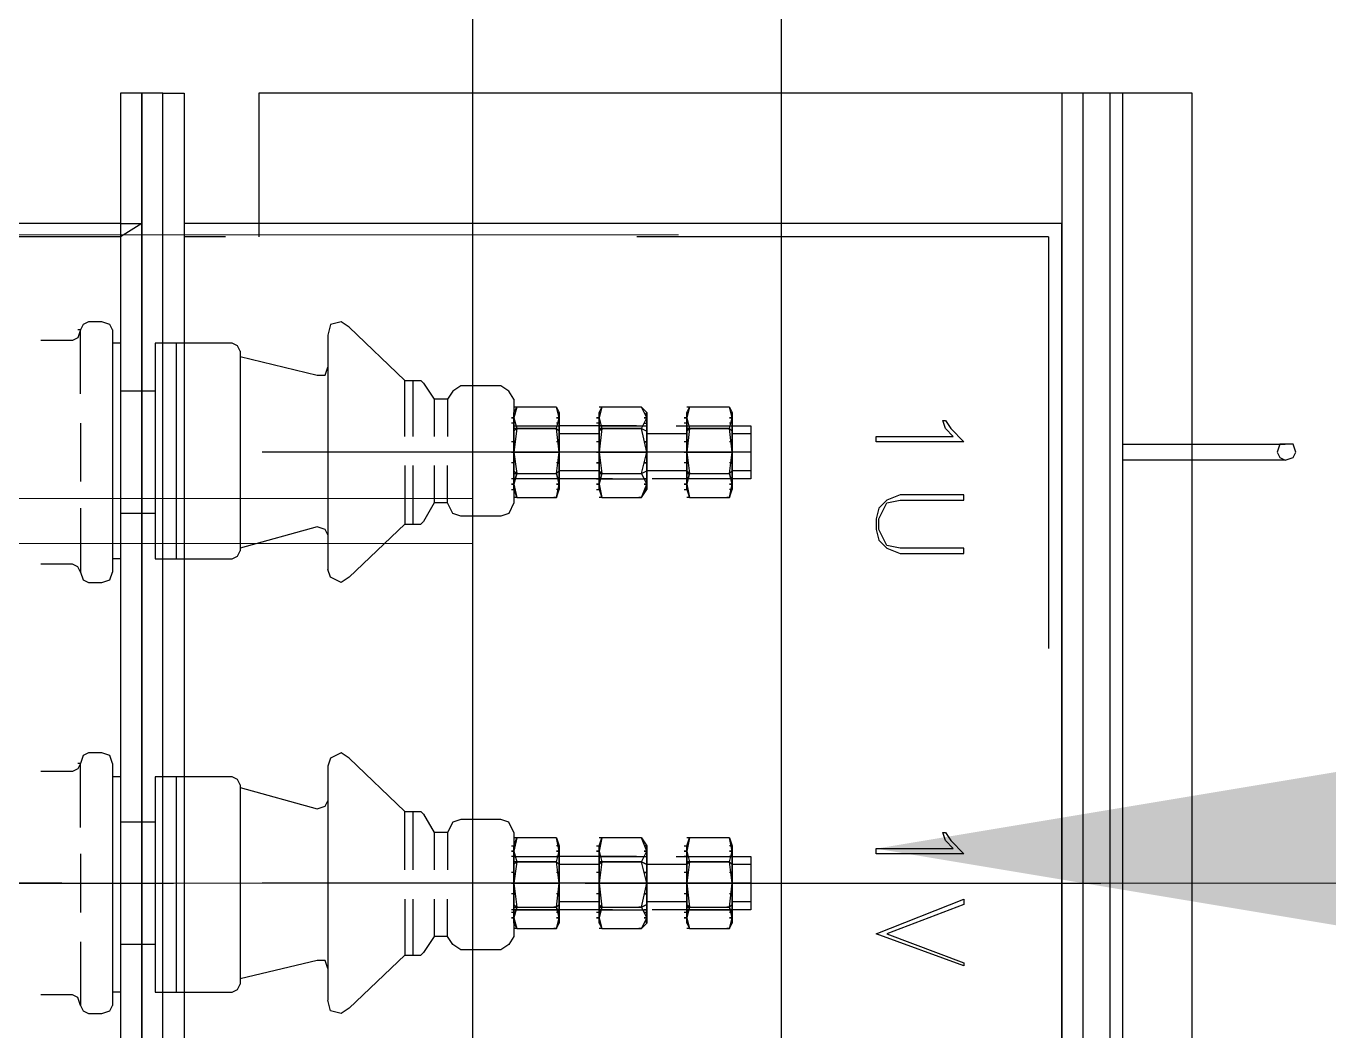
# Model space of a CAD drawing. Header units: metres. Extents: x 529718 to 530598, y 2673304 to 2673482.
# Drawn here: x 530172.6978 to 530173.0143, y 2673365.3667 to 2673365.6108 of the extents above; entities that cross this region are included whole.
import ezdxf

# ---------------------------------------------------------------- set-up
doc = ezdxf.new("R2010")
doc.units = ezdxf.units.M
for name, pattern in [('CENTER2', [1.125, 0.75, -0.125, 0.125, -0.125]), ('HIDDEN', [0.375, 0.25, -0.125]), ('PDF_IMPORT', [1, 0.8, -0.2])]:
    doc.linetypes.add(name, pattern=pattern)
doc.layers.add('IDT', color=7, linetype='Continuous')

# ---------------------------------------------------------------- blocks, each defined once
blk = doc.blocks.new('IDT')
at = {"layer": 'IDT', "color": 7}
blk.add_line((26.60598, 21.66041), (26.60598, 20.86041), dxfattribs=at)
at = {"layer": 'IDT', "color": 253}
blk.add_line((26.68098, 21.58541), (26.68098, 20.93541), dxfattribs=at)
at = {"layer": 'IDT', "color": 0, "lineweight": 25}
for p, q in [((26.50618, 21.45232), (26.50618, 21.0685)), ((26.52298, 21.45232), (26.52298, 21.0685)), ((26.52621, 21.0685), (26.52621, 21.45232)), ((26.53267, 21.45232), (26.53267, 21.0685)), ((26.53784, 21.0685), (26.53784, 21.45232)), ((26.75107, 21.0685), (26.75107, 21.45232)), ((26.75624, 21.45232), (26.75624, 21.0685)), ((26.75624, 21.45232), (26.75624, 21.0685)), ((26.76141, 21.45232), (26.76141, 21.0685)), ((26.76141, 21.0685), (26.76141, 21.45232)), ((26.76658, 21.0685), (26.76658, 21.45232)), ((26.53784, 21.4213), (26.53784, 21.10016)), ((26.69744, 21.27786), (26.71101, 21.29078)), ((26.71101, 21.29078), (26.71295, 21.29207)), ((26.71295, 21.29207), (26.71553, 21.29142)), ((26.71553, 21.29142), (26.71618, 21.28884)), ((26.76916, 21.29142), (26.76852, 21.29013)), ((26.7711, 21.29207), (26.76916, 21.29142)), ((26.77433, 21.29207), (26.7711, 21.29207)), ((26.77562, 21.29142), (26.77433, 21.29207)), ((26.77627, 21.29013), (26.77562, 21.29142)), ((26.77627, 21.27462), (26.77627, 21.29013)), ((26.77627, 21.29013), (26.77692, 21.28819)), ((26.73944, 21.2869), (26.73815, 21.28626)), ((26.75818, 21.2869), (26.73944, 21.2869)), ((26.76658, 21.2869), (26.76852, 21.2869)), ((26.77692, 21.28819), (26.77821, 21.28755)), ((26.77821, 21.28755), (26.78596, 21.28755)), ((26.73815, 21.28626), (26.7375, 21.28496)), ((26.71618, 21.28109), (26.71682, 21.27915)), ((26.71876, 21.27915), (26.7375, 21.28367)), ((26.56161, 21.27979), (26.56161, 21.28044)), ((26.56161, 21.28044), (26.58294, 21.27269)), ((26.58035, 21.27269), (26.56161, 21.27979)), ((26.69356, 21.27786), (26.69292, 21.27721)), ((26.69744, 21.27786), (26.69356, 21.27786)), ((26.6955, 21.26429), (26.6955, 21.27786)), ((26.69744, 21.26429), (26.69744, 21.27786)), ((26.71682, 21.27915), (26.71876, 21.27915)), ((26.67095, 21.27333), (26.67224, 21.27527)), ((26.67224, 21.27527), (26.67418, 21.27656)), ((26.67418, 21.27656), (26.68387, 21.27656)), ((26.68387, 21.27656), (26.68581, 21.27527)), ((26.68581, 21.27527), (26.6871, 21.27333)), ((26.69033, 21.27333), (26.69292, 21.27721)), ((26.75818, 21.27527), (26.76658, 21.27527)), ((26.58294, 21.27269), (26.56161, 21.26429)), ((26.56161, 21.26558), (26.58035, 21.27269)), ((26.61861, 21.27139), (26.61796, 21.26881)), ((26.61796, 21.26881), (26.61861, 21.27139)), ((26.61861, 21.27139), (26.61796, 21.2701)), ((26.6283, 21.27139), (26.61861, 21.27139)), ((26.61861, 21.27139), (26.61926, 21.27139)), ((26.62895, 21.26881), (26.6283, 21.27139)), ((26.62895, 21.2701), (26.6283, 21.27139)), ((26.6283, 21.27139), (26.62895, 21.26881)), ((26.6283, 21.27139), (26.62895, 21.27139)), ((26.63993, 21.27139), (26.63864, 21.26881)), ((26.63864, 21.26881), (26.63993, 21.27139)), ((26.63993, 21.27139), (26.63864, 21.2701)), ((26.64962, 21.27139), (26.63993, 21.27139)), ((26.63993, 21.27139), (26.64058, 21.27139)), ((26.65027, 21.26881), (26.64962, 21.27139)), ((26.65027, 21.2701), (26.64962, 21.27139)), ((26.64962, 21.27139), (26.65027, 21.26881)), ((26.64962, 21.27139), (26.65027, 21.27139)), ((26.66061, 21.27139), (26.65996, 21.26881)), ((26.65996, 21.26881), (26.66061, 21.27139)), ((26.66061, 21.27139), (26.65996, 21.2701)), ((26.6703, 21.27139), (26.66061, 21.27139)), ((26.66061, 21.27139), (26.66126, 21.27139)), ((26.67095, 21.26881), (26.6703, 21.27139)), ((26.67095, 21.2701), (26.6703, 21.27139)), ((26.6703, 21.27139), (26.67095, 21.26881)), ((26.6703, 21.27139), (26.67095, 21.27139)), ((26.67095, 21.26429), (26.67095, 21.27333)), ((26.6871, 21.27333), (26.6871, 21.26429)), ((26.6871, 21.27333), (26.69033, 21.27333)), ((26.69033, 21.26429), (26.69033, 21.27333)), ((26.61796, 21.2701), (26.61796, 21.26946)), ((26.61796, 21.26881), (26.61796, 21.2701)), ((26.61796, 21.2701), (26.61796, 21.26881)), ((26.61796, 21.2701), (26.61796, 21.26946)), ((26.61796, 21.26881), (26.61861, 21.26622)), ((26.61861, 21.26622), (26.61796, 21.26881)), ((26.61796, 21.26558), (26.61796, 21.26881)), ((26.61796, 21.26881), (26.61796, 21.26558)), ((26.61861, 21.26881), (26.61796, 21.26881)), ((26.61796, 21.26881), (26.61861, 21.26881)), ((26.6283, 21.26622), (26.62895, 21.26881)), ((26.62895, 21.26881), (26.6283, 21.26622)), ((26.62895, 21.26946), (26.62895, 21.2701)), ((26.62895, 21.26881), (26.62895, 21.2701)), ((26.62895, 21.2701), (26.62895, 21.26881)), ((26.62895, 21.2701), (26.62895, 21.26946)), ((26.62895, 21.26558), (26.62895, 21.26881)), ((26.62895, 21.26881), (26.62895, 21.26558)), ((26.62959, 21.26881), (26.62895, 21.26881)), ((26.62895, 21.26881), (26.62959, 21.26881)), ((26.63864, 21.26881), (26.63864, 21.2701)), ((26.63864, 21.2701), (26.63864, 21.26881)), ((26.63864, 21.26946), (26.63929, 21.2701)), ((26.63929, 21.2701), (26.63864, 21.26946)), ((26.63864, 21.26881), (26.63993, 21.26622)), ((26.63993, 21.26622), (26.63864, 21.26881)), ((26.63864, 21.26558), (26.63864, 21.26881)), ((26.63864, 21.26881), (26.63864, 21.26558)), ((26.63929, 21.26881), (26.63864, 21.26881)), ((26.63864, 21.26881), (26.63929, 21.26881)), ((26.64962, 21.26622), (26.65027, 21.26881)), ((26.65027, 21.26881), (26.64962, 21.26622)), ((26.65027, 21.26946), (26.65027, 21.2701)), ((26.65027, 21.26881), (26.65027, 21.2701)), ((26.65027, 21.2701), (26.65027, 21.26881)), ((26.65027, 21.2701), (26.65027, 21.26946)), ((26.65027, 21.26558), (26.65027, 21.26881)), ((26.65027, 21.26881), (26.65027, 21.26558)), ((26.65092, 21.26881), (26.65027, 21.26881)), ((26.65027, 21.26881), (26.65092, 21.26881)), ((26.65996, 21.2701), (26.65996, 21.26946)), ((26.65996, 21.26881), (26.65996, 21.2701)), ((26.65996, 21.2701), (26.65996, 21.26881)), ((26.65996, 21.2701), (26.65996, 21.26946)), ((26.65996, 21.26881), (26.66061, 21.26622)), ((26.66061, 21.26622), (26.65996, 21.26881)), ((26.65996, 21.26558), (26.65996, 21.26881)), ((26.65996, 21.26881), (26.65996, 21.26558)), ((26.66061, 21.26881), (26.65996, 21.26881)), ((26.65996, 21.26881), (26.66061, 21.26881)), ((26.6703, 21.26622), (26.67095, 21.26881)), ((26.67095, 21.26881), (26.6703, 21.26622)), ((26.67095, 21.26946), (26.67095, 21.2701)), ((26.67095, 21.26881), (26.67095, 21.2701)), ((26.67095, 21.2701), (26.67095, 21.26881)), ((26.67095, 21.2701), (26.67095, 21.26946)), ((26.67095, 21.26558), (26.67095, 21.26881)), ((26.67095, 21.26881), (26.67095, 21.26558)), ((26.67159, 21.26881), (26.67095, 21.26881)), ((26.67095, 21.26881), (26.67159, 21.26881)), ((26.56161, 21.26429), (26.56161, 21.26558)), ((26.61344, 21.25395), (26.61344, 21.26687)), ((26.61344, 21.26687), (26.63735, 21.26687)), ((26.61344, 21.26493), (26.61796, 21.26493)), ((26.61796, 21.26752), (26.61861, 21.26752)), ((26.61796, 21.26752), (26.61861, 21.26752)), ((26.61796, 21.26687), (26.61796, 21.26622)), ((26.61796, 21.26622), (26.61796, 21.26687)), ((26.62895, 21.26687), (26.61796, 21.26687)), ((26.61796, 21.26687), (26.61861, 21.26687)), ((26.61861, 21.26622), (26.61796, 21.26041)), ((26.61861, 21.26622), (26.61796, 21.26041)), ((26.61796, 21.26622), (26.61796, 21.26364)), ((26.61796, 21.26364), (26.61796, 21.26622)), ((26.61796, 21.26558), (26.61861, 21.26622)), ((26.61861, 21.26622), (26.61796, 21.26558)), ((26.61796, 21.26041), (26.61796, 21.26558)), ((26.61796, 21.26558), (26.61796, 21.26041)), ((26.6283, 21.26622), (26.61861, 21.26622)), ((26.6283, 21.26622), (26.61861, 21.26622)), ((26.61861, 21.26622), (26.61926, 21.26622)), ((26.62895, 21.26041), (26.6283, 21.26622)), ((26.62895, 21.26041), (26.6283, 21.26622)), ((26.6283, 21.26622), (26.62895, 21.26558)), ((26.6283, 21.26622), (26.62895, 21.26558)), ((26.62895, 21.26622), (26.6283, 21.26622)), ((26.6283, 21.26622), (26.62895, 21.26622)), ((26.62895, 21.26752), (26.62959, 21.26752)), ((26.62895, 21.26752), (26.62959, 21.26752)), ((26.62895, 21.26622), (26.62895, 21.26687)), ((26.62895, 21.26687), (26.62895, 21.26622)), ((26.62895, 21.26687), (26.62959, 21.26687)), ((26.62895, 21.26364), (26.62895, 21.26622)), ((26.62895, 21.26622), (26.62895, 21.26364)), ((26.62895, 21.26041), (26.62895, 21.26558)), ((26.62895, 21.26558), (26.62895, 21.26041)), ((26.62895, 21.26493), (26.63864, 21.26493)), ((26.63864, 21.26752), (26.63929, 21.26752)), ((26.63929, 21.26752), (26.63864, 21.26752)), ((26.63864, 21.26687), (26.63864, 21.26622)), ((26.63864, 21.26622), (26.63864, 21.26687)), ((26.65027, 21.26687), (26.63864, 21.26687)), ((26.63864, 21.26687), (26.63929, 21.26687)), ((26.63993, 21.26622), (26.63864, 21.26041)), ((26.63993, 21.26622), (26.63864, 21.26041)), ((26.63864, 21.26622), (26.63864, 21.26364)), ((26.63864, 21.26364), (26.63864, 21.26622)), ((26.63864, 21.26558), (26.63993, 21.26622)), ((26.63993, 21.26622), (26.63864, 21.26558)), ((26.63864, 21.26041), (26.63864, 21.26558)), ((26.63864, 21.26558), (26.63864, 21.26041)), ((26.64962, 21.26622), (26.63993, 21.26622)), ((26.64962, 21.26622), (26.63993, 21.26622)), ((26.63993, 21.26622), (26.64058, 21.26622)), ((26.64704, 21.26687), (26.67095, 21.26687)), ((26.65027, 21.26041), (26.64962, 21.26622)), ((26.65027, 21.26041), (26.64962, 21.26622)), ((26.64962, 21.26622), (26.65027, 21.26558)), ((26.64962, 21.26622), (26.65027, 21.26558)), ((26.65027, 21.26622), (26.64962, 21.26622)), ((26.64962, 21.26622), (26.65027, 21.26622)), ((26.65027, 21.26752), (26.65092, 21.26752)), ((26.65027, 21.26752), (26.65092, 21.26752)), ((26.65027, 21.26622), (26.65027, 21.26687)), ((26.65027, 21.26687), (26.65027, 21.26622)), ((26.65027, 21.26687), (26.65092, 21.26687)), ((26.65027, 21.26364), (26.65027, 21.26622)), ((26.65027, 21.26622), (26.65027, 21.26364)), ((26.65027, 21.26041), (26.65027, 21.26558)), ((26.65027, 21.26558), (26.65027, 21.26041)), ((26.65027, 21.26493), (26.65996, 21.26493)), ((26.65996, 21.26752), (26.66061, 21.26752)), ((26.65996, 21.26752), (26.66061, 21.26752)), ((26.65996, 21.26687), (26.65996, 21.26622)), ((26.65996, 21.26622), (26.65996, 21.26687)), ((26.67095, 21.26687), (26.65996, 21.26687)), ((26.65996, 21.26687), (26.66061, 21.26687)), ((26.66061, 21.26622), (26.65996, 21.26041)), ((26.66061, 21.26622), (26.65996, 21.26041)), ((26.65996, 21.26622), (26.65996, 21.26364)), ((26.65996, 21.26364), (26.65996, 21.26622)), ((26.65996, 21.26558), (26.66061, 21.26622)), ((26.66061, 21.26622), (26.65996, 21.26558)), ((26.65996, 21.26041), (26.65996, 21.26558)), ((26.65996, 21.26558), (26.65996, 21.26041)), ((26.6703, 21.26622), (26.66061, 21.26622)), ((26.6703, 21.26622), (26.66061, 21.26622)), ((26.66061, 21.26622), (26.66126, 21.26622)), ((26.67095, 21.26041), (26.6703, 21.26622)), ((26.67095, 21.26041), (26.6703, 21.26622)), ((26.6703, 21.26622), (26.67095, 21.26558)), ((26.6703, 21.26622), (26.67095, 21.26558)), ((26.67095, 21.26622), (26.6703, 21.26622)), ((26.6703, 21.26622), (26.67095, 21.26622)), ((26.67095, 21.26752), (26.67159, 21.26752)), ((26.67095, 21.26752), (26.67159, 21.26752)), ((26.67095, 21.26622), (26.67095, 21.26687)), ((26.67095, 21.26687), (26.67095, 21.26622)), ((26.67095, 21.26687), (26.67159, 21.26687)), ((26.67095, 21.26364), (26.67095, 21.26622)), ((26.67095, 21.26622), (26.67095, 21.26364)), ((26.67095, 21.26041), (26.67095, 21.26558)), ((26.67095, 21.26558), (26.67095, 21.26041)), ((26.77627, 21.2533), (26.77627, 21.26752)), ((26.61796, 21.26364), (26.61796, 21.26041)), ((26.61796, 21.26041), (26.61796, 21.26364)), ((26.61796, 21.26299), (26.61861, 21.26299)), ((26.62895, 21.26041), (26.62895, 21.26364)), ((26.62895, 21.26364), (26.62895, 21.26041)), ((26.62895, 21.26299), (26.62959, 21.26299)), ((26.62895, 21.26299), (26.62959, 21.26299)), ((26.63864, 21.26364), (26.63864, 21.26041)), ((26.63864, 21.26041), (26.63864, 21.26364)), ((26.63929, 21.26299), (26.63864, 21.26299)), ((26.63864, 21.26299), (26.63929, 21.26299)), ((26.65027, 21.26041), (26.65027, 21.26364)), ((26.65027, 21.26364), (26.65027, 21.26041)), ((26.65027, 21.26299), (26.65092, 21.26299)), ((26.65027, 21.26299), (26.65092, 21.26299)), ((26.65996, 21.26364), (26.65996, 21.26041)), ((26.65996, 21.26041), (26.65996, 21.26364)), ((26.65996, 21.26299), (26.66061, 21.26299)), ((26.67095, 21.26041), (26.67095, 21.26364)), ((26.67095, 21.26364), (26.67095, 21.26041)), ((26.67095, 21.26299), (26.67159, 21.26299)), ((26.67095, 21.26299), (26.67159, 21.26299)), ((26.61796, 21.26041), (26.61861, 21.25524)), ((26.61796, 21.26041), (26.61861, 21.25524)), ((26.61796, 21.25589), (26.61796, 21.26041)), ((26.61796, 21.26041), (26.61796, 21.25589)), ((26.61796, 21.26041), (26.61796, 21.25718)), ((26.61796, 21.25718), (26.61796, 21.26041)), ((26.61796, 21.26041), (26.62895, 21.26041)), ((26.62895, 21.26041), (26.61796, 21.26041)), ((26.61796, 21.26041), (26.61861, 21.26041)), ((26.6283, 21.25524), (26.62895, 21.26041)), ((26.6283, 21.25524), (26.62895, 21.26041)), ((26.62895, 21.26041), (26.62895, 21.25589)), ((26.62895, 21.25589), (26.62895, 21.26041)), ((26.62895, 21.25718), (26.62895, 21.26041)), ((26.62895, 21.26041), (26.62895, 21.25718)), ((26.62959, 21.26041), (26.62895, 21.26041)), ((26.62895, 21.26041), (26.62959, 21.26041)), ((26.63864, 21.26041), (26.63993, 21.25524)), ((26.63864, 21.26041), (26.63993, 21.25524)), ((26.63864, 21.25589), (26.63864, 21.26041)), ((26.63864, 21.26041), (26.63864, 21.25589)), ((26.63864, 21.26041), (26.63864, 21.25718)), ((26.63864, 21.25718), (26.63864, 21.26041)), ((26.63864, 21.26041), (26.65027, 21.26041)), ((26.65027, 21.26041), (26.63864, 21.26041)), ((26.63864, 21.26041), (26.63929, 21.26041)), ((26.64962, 21.25524), (26.65027, 21.26041)), ((26.64962, 21.25524), (26.65027, 21.26041)), ((26.65027, 21.26041), (26.65027, 21.25589)), ((26.65027, 21.25589), (26.65027, 21.26041)), ((26.65027, 21.25718), (26.65027, 21.26041)), ((26.65027, 21.26041), (26.65027, 21.25718)), ((26.65092, 21.26041), (26.65027, 21.26041)), ((26.65027, 21.26041), (26.65092, 21.26041)), ((26.65996, 21.26041), (26.66061, 21.25524)), ((26.65996, 21.26041), (26.66061, 21.25524)), ((26.65996, 21.25589), (26.65996, 21.26041)), ((26.65996, 21.26041), (26.65996, 21.25589)), ((26.65996, 21.26041), (26.65996, 21.25718)), ((26.65996, 21.25718), (26.65996, 21.26041)), ((26.65996, 21.26041), (26.67095, 21.26041)), ((26.67095, 21.26041), (26.65996, 21.26041)), ((26.65996, 21.26041), (26.66061, 21.26041)), ((26.6703, 21.25524), (26.67095, 21.26041)), ((26.6703, 21.25524), (26.67095, 21.26041)), ((26.67095, 21.26041), (26.67095, 21.25589)), ((26.67095, 21.25589), (26.67095, 21.26041)), ((26.67095, 21.25718), (26.67095, 21.26041)), ((26.67095, 21.26041), (26.67095, 21.25718)), ((26.67159, 21.26041), (26.67095, 21.26041)), ((26.67095, 21.26041), (26.67159, 21.26041)), ((26.61344, 21.25589), (26.61796, 21.25589)), ((26.61796, 21.25782), (26.61861, 21.25782)), ((26.61796, 21.25718), (26.61796, 21.25524)), ((26.61796, 21.25524), (26.61796, 21.25718)), ((26.61796, 21.25266), (26.61796, 21.25589)), ((26.61796, 21.25589), (26.61796, 21.25266)), ((26.61796, 21.25589), (26.61861, 21.25524)), ((26.61861, 21.25524), (26.61796, 21.25589)), ((26.61861, 21.25524), (26.61796, 21.25266)), ((26.61861, 21.25524), (26.61796, 21.25266)), ((26.61796, 21.25524), (26.61796, 21.25395)), ((26.61796, 21.25395), (26.61796, 21.25524)), ((26.6283, 21.25524), (26.61861, 21.25524)), ((26.61861, 21.25524), (26.6283, 21.25524)), ((26.61861, 21.25524), (26.61926, 21.25524)), ((26.61861, 21.25524), (26.61926, 21.25524)), ((26.6283, 21.25524), (26.62895, 21.25589)), ((26.6283, 21.25524), (26.62895, 21.25589)), ((26.62895, 21.25266), (26.6283, 21.25524)), ((26.62895, 21.25266), (26.6283, 21.25524)), ((26.62895, 21.25524), (26.6283, 21.25524)), ((26.6283, 21.25524), (26.62895, 21.25524)), ((26.62895, 21.25782), (26.62959, 21.25782)), ((26.62895, 21.25782), (26.62959, 21.25782)), ((26.62895, 21.25524), (26.62895, 21.25718)), ((26.62895, 21.25718), (26.62895, 21.25524)), ((26.62895, 21.25589), (26.62895, 21.25266)), ((26.62895, 21.25266), (26.62895, 21.25589)), ((26.62895, 21.25589), (26.63864, 21.25589)), ((26.62895, 21.25395), (26.62895, 21.25524)), ((26.62895, 21.25524), (26.62895, 21.25395)), ((26.63929, 21.25782), (26.63864, 21.25782)), ((26.63864, 21.25782), (26.63929, 21.25782)), ((26.63864, 21.25718), (26.63864, 21.25524)), ((26.63864, 21.25524), (26.63864, 21.25718)), ((26.63864, 21.25266), (26.63864, 21.25589)), ((26.63864, 21.25589), (26.63864, 21.25266)), ((26.63864, 21.25589), (26.63993, 21.25524)), ((26.63993, 21.25524), (26.63864, 21.25589)), ((26.63993, 21.25524), (26.63864, 21.25266)), ((26.63993, 21.25524), (26.63864, 21.25266)), ((26.63864, 21.25524), (26.63864, 21.25395)), ((26.63864, 21.25395), (26.63864, 21.25524)), ((26.64962, 21.25524), (26.63993, 21.25524)), ((26.63993, 21.25524), (26.64962, 21.25524)), ((26.63993, 21.25524), (26.64058, 21.25524)), ((26.63993, 21.25524), (26.64058, 21.25524)), ((26.64962, 21.25524), (26.65027, 21.25589)), ((26.64962, 21.25524), (26.65027, 21.25589)), ((26.65027, 21.25266), (26.64962, 21.25524)), ((26.65027, 21.25266), (26.64962, 21.25524)), ((26.65027, 21.25524), (26.64962, 21.25524)), ((26.64962, 21.25524), (26.65027, 21.25524)), ((26.65027, 21.25782), (26.65092, 21.25782)), ((26.65027, 21.25782), (26.65092, 21.25782)), ((26.65027, 21.25524), (26.65027, 21.25718)), ((26.65027, 21.25718), (26.65027, 21.25524)), ((26.65027, 21.25589), (26.65027, 21.25266)), ((26.65027, 21.25266), (26.65027, 21.25589)), ((26.65027, 21.25589), (26.65996, 21.25589)), ((26.65027, 21.25395), (26.65027, 21.25524)), ((26.65027, 21.25524), (26.65027, 21.25395)), ((26.65996, 21.25782), (26.66061, 21.25782)), ((26.65996, 21.25718), (26.65996, 21.25524)), ((26.65996, 21.25524), (26.65996, 21.25718)), ((26.65996, 21.25266), (26.65996, 21.25589)), ((26.65996, 21.25589), (26.65996, 21.25266)), ((26.65996, 21.25589), (26.66061, 21.25524)), ((26.66061, 21.25524), (26.65996, 21.25589)), ((26.66061, 21.25524), (26.65996, 21.25266)), ((26.66061, 21.25524), (26.65996, 21.25266)), ((26.65996, 21.25524), (26.65996, 21.25395)), ((26.65996, 21.25395), (26.65996, 21.25524)), ((26.6703, 21.25524), (26.66061, 21.25524)), ((26.66061, 21.25524), (26.6703, 21.25524)), ((26.66061, 21.25524), (26.66126, 21.25524)), ((26.66061, 21.25524), (26.66126, 21.25524)), ((26.6703, 21.25524), (26.67095, 21.25589)), ((26.6703, 21.25524), (26.67095, 21.25589)), ((26.67095, 21.25266), (26.6703, 21.25524)), ((26.67095, 21.25266), (26.6703, 21.25524)), ((26.67095, 21.25524), (26.6703, 21.25524)), ((26.6703, 21.25524), (26.67095, 21.25524)), ((26.67095, 21.25782), (26.67159, 21.25782)), ((26.67095, 21.25782), (26.67159, 21.25782)), ((26.67095, 21.25524), (26.67095, 21.25718)), ((26.67095, 21.25718), (26.67095, 21.25524)), ((26.67095, 21.24813), (26.67095, 21.25718)), ((26.67095, 21.25589), (26.67095, 21.25266)), ((26.67095, 21.25266), (26.67095, 21.25589)), ((26.67095, 21.25395), (26.67095, 21.25524)), ((26.67095, 21.25524), (26.67095, 21.25395)), ((26.6871, 21.24813), (26.6871, 21.25718)), ((26.69033, 21.24813), (26.69033, 21.25718)), ((26.6955, 21.24296), (26.6955, 21.25718)), ((26.69744, 21.25718), (26.69744, 21.24296)), ((26.56484, 21.25007), (26.56161, 21.2533)), ((26.56161, 21.2533), (26.58294, 21.2533)), ((26.58294, 21.2533), (26.58294, 21.25201)), ((26.63153, 21.25395), (26.61344, 21.25395)), ((26.61796, 21.25395), (26.61861, 21.25395)), ((26.61796, 21.25395), (26.61861, 21.25395)), ((26.62895, 21.25395), (26.61796, 21.25395)), ((26.61796, 21.25266), (26.61861, 21.24942)), ((26.61796, 21.25266), (26.61861, 21.24942)), ((26.61796, 21.25266), (26.61796, 21.25136)), ((26.61796, 21.25136), (26.61796, 21.25266)), ((26.61861, 21.25266), (26.61796, 21.25266)), ((26.61796, 21.25266), (26.61861, 21.25266)), ((26.6283, 21.24942), (26.62895, 21.25266)), ((26.6283, 21.24942), (26.62895, 21.25266)), ((26.62895, 21.25395), (26.62959, 21.25395)), ((26.62895, 21.25395), (26.62959, 21.25395)), ((26.62895, 21.25266), (26.62895, 21.25136)), ((26.62895, 21.25136), (26.62895, 21.25266)), ((26.62959, 21.25266), (26.62895, 21.25266)), ((26.62895, 21.25266), (26.62959, 21.25266)), ((26.63929, 21.25395), (26.63864, 21.25395)), ((26.63929, 21.25395), (26.63864, 21.25395)), ((26.65027, 21.25395), (26.63864, 21.25395)), ((26.63864, 21.25266), (26.63993, 21.24942)), ((26.63864, 21.25266), (26.63993, 21.24942)), ((26.63864, 21.25266), (26.63864, 21.25136)), ((26.63864, 21.25136), (26.63864, 21.25266)), ((26.63929, 21.25266), (26.63864, 21.25266)), ((26.63864, 21.25266), (26.63929, 21.25266)), ((26.64122, 21.25395), (26.65996, 21.25395)), ((26.64962, 21.24942), (26.65027, 21.25266)), ((26.64962, 21.24942), (26.65027, 21.25266)), ((26.65027, 21.25395), (26.65092, 21.25395)), ((26.65027, 21.25395), (26.65092, 21.25395)), ((26.65027, 21.25266), (26.65027, 21.25136)), ((26.65027, 21.25136), (26.65027, 21.25266)), ((26.65092, 21.25266), (26.65027, 21.25266)), ((26.65027, 21.25266), (26.65092, 21.25266)), ((26.65996, 21.25395), (26.66061, 21.25395)), ((26.65996, 21.25395), (26.66061, 21.25395)), ((26.67095, 21.25395), (26.65996, 21.25395)), ((26.65996, 21.25266), (26.66061, 21.24942)), ((26.65996, 21.25266), (26.66061, 21.24942)), ((26.65996, 21.25266), (26.65996, 21.25136)), ((26.65996, 21.25136), (26.65996, 21.25266)), ((26.66061, 21.25266), (26.65996, 21.25266)), ((26.65996, 21.25266), (26.66061, 21.25266)), ((26.6703, 21.24942), (26.67095, 21.25266)), ((26.6703, 21.24942), (26.67095, 21.25266)), ((26.67095, 21.25395), (26.67159, 21.25395)), ((26.67095, 21.25395), (26.67159, 21.25395)), ((26.67095, 21.25266), (26.67095, 21.25136)), ((26.67095, 21.25136), (26.67095, 21.25266)), ((26.67159, 21.25266), (26.67095, 21.25266)), ((26.67095, 21.25266), (26.67159, 21.25266)), ((26.58294, 21.25201), (26.5642, 21.25201)), ((26.5642, 21.25201), (26.56614, 21.25007)), ((26.56614, 21.24813), (26.56484, 21.25007)), ((26.56614, 21.25007), (26.56678, 21.24813)), ((26.61861, 21.24942), (26.61796, 21.25136)), ((26.61796, 21.25136), (26.61861, 21.25136)), ((26.61861, 21.24942), (26.6283, 21.24942)), ((26.61861, 21.24942), (26.61926, 21.24942)), ((26.62895, 21.25136), (26.6283, 21.24942)), ((26.6283, 21.24942), (26.62895, 21.24942)), ((26.62959, 21.25136), (26.62895, 21.25136)), ((26.63993, 21.24942), (26.63864, 21.25136)), ((26.63864, 21.25136), (26.63929, 21.25136)), ((26.63929, 21.25136), (26.63864, 21.25136)), ((26.63993, 21.24942), (26.64962, 21.24942)), ((26.63993, 21.24942), (26.64058, 21.24942)), ((26.65027, 21.25136), (26.64962, 21.24942)), ((26.64962, 21.24942), (26.65027, 21.24942)), ((26.65092, 21.25136), (26.65027, 21.25136)), ((26.66061, 21.24942), (26.65996, 21.25136)), ((26.65996, 21.25136), (26.66061, 21.25136)), ((26.66061, 21.24942), (26.6703, 21.24942)), ((26.66061, 21.24942), (26.66126, 21.24942)), ((26.67095, 21.25136), (26.6703, 21.24942)), ((26.6703, 21.24942), (26.67095, 21.24942)), ((26.67159, 21.25136), (26.67095, 21.25136)), ((26.56678, 21.24813), (26.56614, 21.24813)), ((26.67095, 21.24813), (26.67224, 21.24555)), ((26.68581, 21.24555), (26.6871, 21.24813)), ((26.6871, 21.24813), (26.69033, 21.24813)), ((26.69292, 21.24361), (26.69033, 21.24813)), ((26.77627, 21.24684), (26.77627, 21.23133)), ((26.67224, 21.24555), (26.67418, 21.2449)), ((26.67418, 21.2449), (26.68387, 21.2449)), ((26.68387, 21.2449), (26.68581, 21.24555)), ((26.69356, 21.24296), (26.69292, 21.24361)), ((26.69744, 21.24296), (26.69356, 21.24296)), ((26.69744, 21.24296), (26.71101, 21.23004)), ((26.75818, 21.24555), (26.76658, 21.24555)), ((26.71682, 21.24167), (26.71618, 21.24038)), ((26.71876, 21.24232), (26.71682, 21.24167)), ((26.7375, 21.23715), (26.71876, 21.24232)), ((26.7375, 21.2365), (26.73815, 21.23521)), ((26.73815, 21.23521), (26.73944, 21.23456)), ((26.73944, 21.23456), (26.75818, 21.23456)), ((26.76658, 21.23456), (26.76852, 21.23456)), ((26.77692, 21.23262), (26.77821, 21.23327)), ((26.77821, 21.23327), (26.78596, 21.23327)), ((26.71101, 21.23004), (26.71295, 21.22875)), ((26.71295, 21.22875), (26.71553, 21.23004)), ((26.71553, 21.23004), (26.71618, 21.23198)), ((26.76852, 21.23133), (26.76916, 21.22939)), ((26.77562, 21.22939), (26.77627, 21.23133)), ((26.77627, 21.23133), (26.77692, 21.23262)), ((26.77627, 21.23133), (26.77692, 21.23133)), ((26.76916, 21.22939), (26.7711, 21.22875)), ((26.7711, 21.22875), (26.77433, 21.22875)), ((26.77433, 21.22875), (26.77562, 21.22939)), ((26.69744, 21.17318), (26.71101, 21.1861)), ((26.71101, 21.1861), (26.71295, 21.18739)), ((26.71295, 21.18739), (26.71553, 21.1861)), ((26.71553, 21.1861), (26.71618, 21.18416)), ((26.76916, 21.18675), (26.76852, 21.18481)), ((26.7711, 21.18739), (26.76916, 21.18675)), ((26.77433, 21.18739), (26.7711, 21.18739)), ((26.77562, 21.18675), (26.77433, 21.18739)), ((26.77627, 21.18481), (26.77562, 21.18675)), ((26.77627, 21.1693), (26.77627, 21.18481)), ((26.77627, 21.18481), (26.77692, 21.18352)), ((26.77692, 21.18352), (26.77821, 21.18287)), ((26.77821, 21.18287), (26.78596, 21.18287)), ((26.56161, 21.18029), (26.56161, 21.17899)), ((26.57712, 21.18029), (26.56161, 21.18029)), ((26.58035, 21.17899), (26.57712, 21.18029)), ((26.73815, 21.18093), (26.7375, 21.17964)), ((26.73944, 21.18158), (26.73815, 21.18093)), ((26.75818, 21.18158), (26.73944, 21.18158)), ((26.76658, 21.18158), (26.76852, 21.18158)), ((26.56161, 21.17899), (26.57712, 21.17899)), ((26.57712, 21.17899), (26.58035, 21.17835)), ((26.58229, 21.17706), (26.58035, 21.17899)), ((26.58035, 21.17835), (26.581, 21.17706)), ((26.581, 21.17706), (26.58229, 21.17447)), ((26.58294, 21.17447), (26.58229, 21.17706)), ((26.71876, 21.17382), (26.7375, 21.17899)), ((26.58229, 21.17447), (26.58229, 21.17189)), ((26.58294, 21.17189), (26.58294, 21.17447)), ((26.69356, 21.17318), (26.69292, 21.17253)), ((26.69744, 21.17318), (26.69356, 21.17318)), ((26.6955, 21.15896), (26.6955, 21.17318)), ((26.69744, 21.15896), (26.69744, 21.17318)), ((26.71618, 21.17576), (26.71682, 21.17447)), ((26.71682, 21.17447), (26.71876, 21.17382)), ((26.58229, 21.17189), (26.581, 21.1693)), ((26.58229, 21.1693), (26.58294, 21.17189)), ((26.67095, 21.16801), (26.67224, 21.17059)), ((26.67224, 21.17059), (26.67418, 21.17124)), ((26.67418, 21.17124), (26.68387, 21.17124)), ((26.68387, 21.17124), (26.68581, 21.17059)), ((26.68581, 21.17059), (26.6871, 21.16801)), ((26.69033, 21.16801), (26.69292, 21.17253)), ((26.75818, 21.17059), (26.76658, 21.17059)), ((26.57712, 21.16736), (26.56161, 21.16736)), ((26.56161, 21.16736), (26.56161, 21.16607)), ((26.58035, 21.16801), (26.57712, 21.16736)), ((26.57712, 21.16607), (26.58035, 21.16736)), ((26.581, 21.1693), (26.58035, 21.16801)), ((26.58035, 21.16736), (26.58229, 21.1693)), ((26.61861, 21.16672), (26.61796, 21.16349)), ((26.61796, 21.16349), (26.61861, 21.16672)), ((26.61861, 21.16672), (26.61796, 21.16478)), ((26.6283, 21.16672), (26.61861, 21.16672)), ((26.61861, 21.16672), (26.61926, 21.16672)), ((26.62895, 21.16349), (26.6283, 21.16672)), ((26.62895, 21.16478), (26.6283, 21.16672)), ((26.6283, 21.16672), (26.62895, 21.16349)), ((26.6283, 21.16672), (26.62895, 21.16672)), ((26.63993, 21.16672), (26.63864, 21.16349)), ((26.63864, 21.16349), (26.63993, 21.16672)), ((26.63993, 21.16672), (26.63864, 21.16478)), ((26.64962, 21.16672), (26.63993, 21.16672)), ((26.63993, 21.16672), (26.64058, 21.16672)), ((26.65027, 21.16349), (26.64962, 21.16672)), ((26.65027, 21.16478), (26.64962, 21.16672)), ((26.64962, 21.16672), (26.65027, 21.16349)), ((26.64962, 21.16672), (26.65027, 21.16672)), ((26.66061, 21.16672), (26.65996, 21.16349)), ((26.65996, 21.16349), (26.66061, 21.16672)), ((26.66061, 21.16672), (26.65996, 21.16478)), ((26.6703, 21.16672), (26.66061, 21.16672)), ((26.66061, 21.16672), (26.66126, 21.16672)), ((26.67095, 21.16349), (26.6703, 21.16672)), ((26.67095, 21.16478), (26.6703, 21.16672)), ((26.6703, 21.16672), (26.67095, 21.16349)), ((26.6703, 21.16672), (26.67095, 21.16672)), ((26.67095, 21.15896), (26.67095, 21.16801)), ((26.6871, 21.16801), (26.6871, 21.15896)), ((26.6871, 21.16801), (26.69033, 21.16801)), ((26.69033, 21.15896), (26.69033, 21.16801)), ((26.56161, 21.16607), (26.57712, 21.16607)), ((26.61796, 21.16478), (26.61861, 21.16478)), ((26.61796, 21.16349), (26.61796, 21.16478)), ((26.61796, 21.16478), (26.61796, 21.16349)), ((26.61796, 21.16349), (26.61861, 21.1609)), ((26.61861, 21.1609), (26.61796, 21.16349)), ((26.61796, 21.16026), (26.61796, 21.16349)), ((26.61796, 21.16349), (26.61796, 21.16026)), ((26.61861, 21.16349), (26.61796, 21.16349)), ((26.61796, 21.16349), (26.61861, 21.16349)), ((26.6283, 21.1609), (26.62895, 21.16349)), ((26.62895, 21.16349), (26.6283, 21.1609)), ((26.62959, 21.16478), (26.62895, 21.16478)), ((26.62895, 21.16349), (26.62895, 21.16478)), ((26.62895, 21.16478), (26.62895, 21.16349)), ((26.62895, 21.16026), (26.62895, 21.16349)), ((26.62895, 21.16349), (26.62895, 21.16026)), ((26.62959, 21.16349), (26.62895, 21.16349)), ((26.62895, 21.16349), (26.62959, 21.16349)), ((26.63864, 21.16478), (26.63929, 21.16478)), ((26.63929, 21.16478), (26.63864, 21.16478)), ((26.63864, 21.16349), (26.63864, 21.16478)), ((26.63864, 21.16478), (26.63864, 21.16349)), ((26.63864, 21.16349), (26.63993, 21.1609)), ((26.63993, 21.1609), (26.63864, 21.16349)), ((26.63864, 21.16026), (26.63864, 21.16349)), ((26.63864, 21.16349), (26.63864, 21.16026)), ((26.63929, 21.16349), (26.63864, 21.16349)), ((26.63864, 21.16349), (26.63929, 21.16349)), ((26.64962, 21.1609), (26.65027, 21.16349)), ((26.65027, 21.16349), (26.64962, 21.1609)), ((26.65092, 21.16478), (26.65027, 21.16478)), ((26.65027, 21.16349), (26.65027, 21.16478)), ((26.65027, 21.16478), (26.65027, 21.16349)), ((26.65027, 21.16026), (26.65027, 21.16349)), ((26.65027, 21.16349), (26.65027, 21.16026)), ((26.65092, 21.16349), (26.65027, 21.16349)), ((26.65027, 21.16349), (26.65092, 21.16349)), ((26.65996, 21.16478), (26.66061, 21.16478)), ((26.65996, 21.16349), (26.65996, 21.16478)), ((26.65996, 21.16478), (26.65996, 21.16349)), ((26.65996, 21.16349), (26.66061, 21.1609)), ((26.66061, 21.1609), (26.65996, 21.16349)), ((26.65996, 21.16026), (26.65996, 21.16349)), ((26.65996, 21.16349), (26.65996, 21.16026)), ((26.66061, 21.16349), (26.65996, 21.16349)), ((26.65996, 21.16349), (26.66061, 21.16349)), ((26.6703, 21.1609), (26.67095, 21.16349)), ((26.67095, 21.16349), (26.6703, 21.1609)), ((26.67159, 21.16478), (26.67095, 21.16478)), ((26.67095, 21.16349), (26.67095, 21.16478)), ((26.67095, 21.16478), (26.67095, 21.16349)), ((26.67095, 21.16026), (26.67095, 21.16349)), ((26.67095, 21.16349), (26.67095, 21.16026)), ((26.67159, 21.16349), (26.67095, 21.16349)), ((26.67095, 21.16349), (26.67159, 21.16349)), ((26.61344, 21.14927), (26.61344, 21.16219)), ((26.61344, 21.16219), (26.63735, 21.16219)), ((26.61344, 21.16026), (26.61796, 21.16026)), ((26.61796, 21.16219), (26.61796, 21.1609)), ((26.61796, 21.1609), (26.61796, 21.16219)), ((26.61796, 21.16219), (26.61861, 21.16219)), ((26.61796, 21.16219), (26.61861, 21.16219)), ((26.61796, 21.16219), (26.62895, 21.16219)), ((26.61796, 21.16219), (26.61861, 21.16219)), ((26.61861, 21.1609), (26.61796, 21.15573)), ((26.61861, 21.1609), (26.61796, 21.15573)), ((26.61796, 21.1609), (26.61796, 21.15896)), ((26.61796, 21.15896), (26.61796, 21.1609)), ((26.61861, 21.1609), (26.61796, 21.16026)), ((26.61861, 21.1609), (26.61796, 21.16026)), ((26.61796, 21.15573), (26.61796, 21.16026)), ((26.61796, 21.16026), (26.61796, 21.15573)), ((26.6283, 21.1609), (26.61861, 21.1609)), ((26.6283, 21.1609), (26.61861, 21.1609)), ((26.61926, 21.1609), (26.61861, 21.1609)), ((26.62895, 21.15573), (26.6283, 21.1609)), ((26.62895, 21.15573), (26.6283, 21.1609)), ((26.6283, 21.1609), (26.62895, 21.16026)), ((26.6283, 21.1609), (26.62895, 21.16026)), ((26.62895, 21.1609), (26.6283, 21.1609)), ((26.6283, 21.1609), (26.62895, 21.1609)), ((26.62895, 21.1609), (26.62895, 21.16219)), ((26.62895, 21.16219), (26.62895, 21.1609)), ((26.62895, 21.16219), (26.62959, 21.16219)), ((26.62895, 21.16219), (26.62959, 21.16219)), ((26.62895, 21.16219), (26.62959, 21.16219)), ((26.62895, 21.15896), (26.62895, 21.1609)), ((26.62895, 21.1609), (26.62895, 21.15896)), ((26.62895, 21.15573), (26.62895, 21.16026)), ((26.62895, 21.16026), (26.62895, 21.15573)), ((26.62895, 21.16026), (26.63864, 21.16026)), ((26.63864, 21.16219), (26.63864, 21.1609)), ((26.63864, 21.1609), (26.63864, 21.16219)), ((26.63929, 21.16219), (26.63864, 21.16219)), ((26.63929, 21.16219), (26.63864, 21.16219)), ((26.65027, 21.16219), (26.63864, 21.16219)), ((26.63864, 21.16219), (26.63929, 21.16219)), ((26.63993, 21.1609), (26.63864, 21.15573)), ((26.63993, 21.1609), (26.63864, 21.15573)), ((26.63864, 21.1609), (26.63864, 21.15896)), ((26.63864, 21.15896), (26.63864, 21.1609)), ((26.63993, 21.1609), (26.63864, 21.16026)), ((26.63993, 21.1609), (26.63864, 21.16026)), ((26.63864, 21.15573), (26.63864, 21.16026)), ((26.63864, 21.16026), (26.63864, 21.15573)), ((26.64962, 21.1609), (26.63993, 21.1609)), ((26.64962, 21.1609), (26.63993, 21.1609)), ((26.64058, 21.1609), (26.63993, 21.1609)), ((26.64704, 21.16219), (26.67095, 21.16219)), ((26.65027, 21.15573), (26.64962, 21.1609)), ((26.65027, 21.15573), (26.64962, 21.1609)), ((26.65027, 21.16026), (26.64962, 21.1609)), ((26.64962, 21.1609), (26.65027, 21.16026)), ((26.65027, 21.1609), (26.64962, 21.1609)), ((26.64962, 21.1609), (26.65027, 21.1609)), ((26.65027, 21.1609), (26.65027, 21.16219)), ((26.65027, 21.16219), (26.65027, 21.1609)), ((26.65092, 21.16219), (26.65027, 21.16219)), ((26.65027, 21.16219), (26.65092, 21.16219)), ((26.65027, 21.16219), (26.65092, 21.16219)), ((26.65027, 21.15896), (26.65027, 21.1609)), ((26.65027, 21.1609), (26.65027, 21.15896)), ((26.65027, 21.15573), (26.65027, 21.16026)), ((26.65027, 21.16026), (26.65027, 21.15573)), ((26.65027, 21.16026), (26.65996, 21.16026)), ((26.65996, 21.16219), (26.65996, 21.1609)), ((26.65996, 21.1609), (26.65996, 21.16219)), ((26.65996, 21.16219), (26.66061, 21.16219)), ((26.65996, 21.16219), (26.66061, 21.16219)), ((26.65996, 21.16219), (26.67095, 21.16219)), ((26.65996, 21.16219), (26.66061, 21.16219)), ((26.66061, 21.1609), (26.65996, 21.15573)), ((26.66061, 21.1609), (26.65996, 21.15573)), ((26.65996, 21.1609), (26.65996, 21.15896)), ((26.65996, 21.15896), (26.65996, 21.1609)), ((26.66061, 21.1609), (26.65996, 21.16026)), ((26.66061, 21.1609), (26.65996, 21.16026)), ((26.65996, 21.15573), (26.65996, 21.16026)), ((26.65996, 21.16026), (26.65996, 21.15573)), ((26.6703, 21.1609), (26.66061, 21.1609)), ((26.6703, 21.1609), (26.66061, 21.1609)), ((26.66126, 21.1609), (26.66061, 21.1609)), ((26.67095, 21.15573), (26.6703, 21.1609)), ((26.67095, 21.15573), (26.6703, 21.1609)), ((26.6703, 21.1609), (26.67095, 21.16026)), ((26.6703, 21.1609), (26.67095, 21.16026)), ((26.67095, 21.1609), (26.6703, 21.1609)), ((26.6703, 21.1609), (26.67095, 21.1609)), ((26.67095, 21.1609), (26.67095, 21.16219)), ((26.67095, 21.16219), (26.67095, 21.1609)), ((26.67095, 21.16219), (26.67159, 21.16219)), ((26.67095, 21.16219), (26.67159, 21.16219)), ((26.67095, 21.16219), (26.67159, 21.16219)), ((26.67095, 21.15896), (26.67095, 21.1609)), ((26.67095, 21.1609), (26.67095, 21.15896)), ((26.67095, 21.15573), (26.67095, 21.16026)), ((26.67095, 21.16026), (26.67095, 21.15573)), ((26.77627, 21.14862), (26.77627, 21.16284)), ((26.48356, 21.15767), (26.48162, 21.15702)), ((26.48356, 21.15767), (26.52298, 21.15767)), ((26.48486, 21.15702), (26.48356, 21.15767)), ((26.52298, 21.15767), (26.52298, 21.15379)), ((26.61796, 21.15896), (26.61796, 21.15573)), ((26.61796, 21.15573), (26.61796, 21.15896)), ((26.61796, 21.15832), (26.61861, 21.15832)), ((26.62895, 21.15573), (26.62895, 21.15896)), ((26.62895, 21.15896), (26.62895, 21.15573)), ((26.62895, 21.15832), (26.62959, 21.15832)), ((26.62895, 21.15832), (26.62959, 21.15832)), ((26.63864, 21.15896), (26.63864, 21.15573)), ((26.63864, 21.15573), (26.63864, 21.15896)), ((26.63929, 21.15832), (26.63864, 21.15832)), ((26.63864, 21.15832), (26.63929, 21.15832)), ((26.65027, 21.15573), (26.65027, 21.15896)), ((26.65027, 21.15896), (26.65027, 21.15573)), ((26.65092, 21.15832), (26.65027, 21.15832)), ((26.65027, 21.15832), (26.65092, 21.15832)), ((26.65996, 21.15896), (26.65996, 21.15573)), ((26.65996, 21.15573), (26.65996, 21.15896)), ((26.65996, 21.15832), (26.66061, 21.15832)), ((26.67095, 21.15573), (26.67095, 21.15896)), ((26.67095, 21.15896), (26.67095, 21.15573)), ((26.67095, 21.15832), (26.67159, 21.15832)), ((26.67095, 21.15832), (26.67159, 21.15832)), ((26.48162, 21.15702), (26.48098, 21.15573)), ((26.48098, 21.15573), (26.48162, 21.15379)), ((26.4855, 21.15573), (26.48486, 21.15702)), ((26.48486, 21.15379), (26.4855, 21.15573)), ((26.61796, 21.15573), (26.61861, 21.14992)), ((26.61796, 21.15573), (26.61861, 21.14992)), ((26.61796, 21.15056), (26.61796, 21.15573)), ((26.61796, 21.15573), (26.61796, 21.15056)), ((26.61796, 21.15573), (26.61796, 21.1525)), ((26.61796, 21.1525), (26.61796, 21.15573)), ((26.61796, 21.15573), (26.62895, 21.15573)), ((26.62895, 21.15573), (26.61796, 21.15573)), ((26.61796, 21.15573), (26.61861, 21.15573)), ((26.6283, 21.14992), (26.62895, 21.15573)), ((26.6283, 21.14992), (26.62895, 21.15573)), ((26.62895, 21.15573), (26.62895, 21.15056)), ((26.62895, 21.15056), (26.62895, 21.15573)), ((26.62895, 21.1525), (26.62895, 21.15573)), ((26.62895, 21.15573), (26.62895, 21.1525)), ((26.62959, 21.15573), (26.62895, 21.15573)), ((26.62895, 21.15573), (26.62959, 21.15573)), ((26.63864, 21.15573), (26.63993, 21.14992)), ((26.63864, 21.15573), (26.63993, 21.14992)), ((26.63864, 21.15056), (26.63864, 21.15573)), ((26.63864, 21.15573), (26.63864, 21.15056)), ((26.63864, 21.15573), (26.63864, 21.1525)), ((26.63864, 21.1525), (26.63864, 21.15573)), ((26.63864, 21.15573), (26.65027, 21.15573)), ((26.65027, 21.15573), (26.63864, 21.15573)), ((26.63864, 21.15573), (26.63929, 21.15573)), ((26.64962, 21.14992), (26.65027, 21.15573)), ((26.64962, 21.14992), (26.65027, 21.15573)), ((26.65027, 21.15573), (26.65027, 21.15056)), ((26.65027, 21.15056), (26.65027, 21.15573)), ((26.65027, 21.1525), (26.65027, 21.15573)), ((26.65027, 21.15573), (26.65027, 21.1525)), ((26.65092, 21.15573), (26.65027, 21.15573)), ((26.65027, 21.15573), (26.65092, 21.15573)), ((26.65996, 21.15573), (26.66061, 21.14992)), ((26.65996, 21.15573), (26.66061, 21.14992)), ((26.65996, 21.15056), (26.65996, 21.15573)), ((26.65996, 21.15573), (26.65996, 21.15056)), ((26.65996, 21.15573), (26.65996, 21.1525)), ((26.65996, 21.1525), (26.65996, 21.15573)), ((26.65996, 21.15573), (26.67095, 21.15573)), ((26.67095, 21.15573), (26.65996, 21.15573)), ((26.65996, 21.15573), (26.66061, 21.15573)), ((26.6703, 21.14992), (26.67095, 21.15573)), ((26.6703, 21.14992), (26.67095, 21.15573)), ((26.67095, 21.15573), (26.67095, 21.15056)), ((26.67095, 21.15056), (26.67095, 21.15573)), ((26.67095, 21.1525), (26.67095, 21.15573)), ((26.67095, 21.15573), (26.67095, 21.1525)), ((26.67159, 21.15573), (26.67095, 21.15573)), ((26.67095, 21.15573), (26.67159, 21.15573)), ((26.48162, 21.15379), (26.48356, 21.15379)), ((26.52298, 21.15379), (26.48356, 21.15379)), ((26.48356, 21.15379), (26.48486, 21.15379)), ((26.56484, 21.14992), (26.56161, 21.15315)), ((26.56161, 21.15315), (26.58294, 21.15315)), ((26.58294, 21.15186), (26.5642, 21.15186)), ((26.5642, 21.15186), (26.56614, 21.14992)), ((26.58294, 21.15315), (26.58294, 21.15186)), ((26.61344, 21.15121), (26.61796, 21.15121)), ((26.61796, 21.15315), (26.61861, 21.15315)), ((26.61796, 21.1525), (26.61796, 21.14992)), ((26.61796, 21.14992), (26.61796, 21.1525)), ((26.62895, 21.15315), (26.62959, 21.15315)), ((26.62895, 21.15315), (26.62959, 21.15315)), ((26.62895, 21.14992), (26.62895, 21.1525)), ((26.62895, 21.1525), (26.62895, 21.14992)), ((26.62895, 21.15121), (26.63864, 21.15121)), ((26.63929, 21.15315), (26.63864, 21.15315)), ((26.63864, 21.15315), (26.63929, 21.15315)), ((26.63864, 21.1525), (26.63864, 21.14992)), ((26.63864, 21.14992), (26.63864, 21.1525)), ((26.65027, 21.15315), (26.65092, 21.15315)), ((26.65027, 21.15315), (26.65092, 21.15315)), ((26.65027, 21.14992), (26.65027, 21.1525)), ((26.65027, 21.1525), (26.65027, 21.14992)), ((26.65027, 21.15121), (26.65996, 21.15121)), ((26.65996, 21.15315), (26.66061, 21.15315)), ((26.65996, 21.1525), (26.65996, 21.14992)), ((26.65996, 21.14992), (26.65996, 21.1525)), ((26.67095, 21.15315), (26.67159, 21.15315)), ((26.67095, 21.15315), (26.67159, 21.15315)), ((26.67095, 21.14992), (26.67095, 21.1525)), ((26.67095, 21.1525), (26.67095, 21.14992)), ((26.67095, 21.14281), (26.67095, 21.15186)), ((26.6871, 21.14281), (26.6871, 21.15186)), ((26.69033, 21.14281), (26.69033, 21.15186)), ((26.6955, 21.13829), (26.6955, 21.15186)), ((26.69744, 21.15186), (26.69744, 21.13829)), ((26.56614, 21.14798), (26.56484, 21.14992)), ((26.56614, 21.14992), (26.56678, 21.14798)), ((26.56678, 21.14798), (26.56614, 21.14798)), ((26.63153, 21.14927), (26.61344, 21.14927)), ((26.61796, 21.14733), (26.61796, 21.15056)), ((26.61796, 21.15056), (26.61796, 21.14733)), ((26.61796, 21.15056), (26.61861, 21.14992)), ((26.61861, 21.14992), (26.61796, 21.15056)), ((26.61861, 21.14992), (26.61796, 21.14733)), ((26.61861, 21.14992), (26.61796, 21.14733)), ((26.61796, 21.14992), (26.61796, 21.14927)), ((26.61796, 21.14927), (26.61796, 21.14992)), ((26.62895, 21.14927), (26.61796, 21.14927)), ((26.61796, 21.14862), (26.61861, 21.14862)), ((26.61796, 21.14862), (26.61861, 21.14862)), ((26.6283, 21.14992), (26.61861, 21.14992)), ((26.61861, 21.14992), (26.6283, 21.14992)), ((26.61861, 21.14992), (26.61926, 21.14992)), ((26.61861, 21.14992), (26.61926, 21.14992)), ((26.6283, 21.14992), (26.62895, 21.15056)), ((26.6283, 21.14992), (26.62895, 21.15056)), ((26.62895, 21.14733), (26.6283, 21.14992)), ((26.62895, 21.14733), (26.6283, 21.14992)), ((26.62895, 21.14992), (26.6283, 21.14992)), ((26.6283, 21.14992), (26.62895, 21.14992)), ((26.62895, 21.15056), (26.62895, 21.14733)), ((26.62895, 21.14733), (26.62895, 21.15056)), ((26.62895, 21.14927), (26.62895, 21.14992)), ((26.62895, 21.14992), (26.62895, 21.14927)), ((26.62895, 21.14862), (26.62959, 21.14862)), ((26.62895, 21.14862), (26.62959, 21.14862)), ((26.63864, 21.14733), (26.63864, 21.15056)), ((26.63864, 21.15056), (26.63864, 21.14733)), ((26.63993, 21.14992), (26.63864, 21.15056)), ((26.63993, 21.14992), (26.63864, 21.15056)), ((26.63993, 21.14992), (26.63864, 21.14733)), ((26.63993, 21.14992), (26.63864, 21.14733)), ((26.63864, 21.14992), (26.63864, 21.14927)), ((26.63864, 21.14927), (26.63864, 21.14992)), ((26.65027, 21.14927), (26.63864, 21.14927)), ((26.63929, 21.14862), (26.63864, 21.14862)), ((26.63929, 21.14862), (26.63864, 21.14862)), ((26.64962, 21.14992), (26.63993, 21.14992)), ((26.63993, 21.14992), (26.64962, 21.14992)), ((26.64058, 21.14992), (26.63993, 21.14992)), ((26.63993, 21.14992), (26.64058, 21.14992)), ((26.64122, 21.14927), (26.65996, 21.14927)), ((26.64962, 21.14992), (26.65027, 21.15056)), ((26.64962, 21.14992), (26.65027, 21.15056)), ((26.65027, 21.14733), (26.64962, 21.14992)), ((26.65027, 21.14733), (26.64962, 21.14992)), ((26.65027, 21.14992), (26.64962, 21.14992)), ((26.64962, 21.14992), (26.65027, 21.14992)), ((26.65027, 21.15056), (26.65027, 21.14733)), ((26.65027, 21.14733), (26.65027, 21.15056)), ((26.65027, 21.14927), (26.65027, 21.14992)), ((26.65027, 21.14992), (26.65027, 21.14927)), ((26.65027, 21.14862), (26.65092, 21.14862)), ((26.65027, 21.14862), (26.65092, 21.14862)), ((26.65996, 21.14733), (26.65996, 21.15056)), ((26.65996, 21.15056), (26.65996, 21.14733)), ((26.65996, 21.15056), (26.66061, 21.14992)), ((26.66061, 21.14992), (26.65996, 21.15056)), ((26.66061, 21.14992), (26.65996, 21.14733)), ((26.66061, 21.14992), (26.65996, 21.14733)), ((26.65996, 21.14992), (26.65996, 21.14927)), ((26.65996, 21.14927), (26.65996, 21.14992)), ((26.67095, 21.14927), (26.65996, 21.14927)), ((26.65996, 21.14862), (26.66061, 21.14862)), ((26.65996, 21.14862), (26.66061, 21.14862)), ((26.6703, 21.14992), (26.66061, 21.14992)), ((26.66061, 21.14992), (26.6703, 21.14992)), ((26.66061, 21.14992), (26.66126, 21.14992)), ((26.66061, 21.14992), (26.66126, 21.14992)), ((26.6703, 21.14992), (26.67095, 21.15056)), ((26.6703, 21.14992), (26.67095, 21.15056)), ((26.67095, 21.14733), (26.6703, 21.14992)), ((26.67095, 21.14733), (26.6703, 21.14992)), ((26.67095, 21.14992), (26.6703, 21.14992)), ((26.6703, 21.14992), (26.67095, 21.14992)), ((26.67095, 21.15056), (26.67095, 21.14733)), ((26.67095, 21.14733), (26.67095, 21.15056)), ((26.67095, 21.14927), (26.67095, 21.14992)), ((26.67095, 21.14992), (26.67095, 21.14927)), ((26.67095, 21.14862), (26.67159, 21.14862)), ((26.67095, 21.14862), (26.67159, 21.14862)), ((26.61796, 21.14733), (26.61861, 21.14475)), ((26.61796, 21.14733), (26.61861, 21.14475)), ((26.61796, 21.14733), (26.61796, 21.14604)), ((26.61796, 21.14604), (26.61796, 21.14733)), ((26.61861, 21.14733), (26.61796, 21.14733)), ((26.61796, 21.14733), (26.61861, 21.14733)), ((26.61796, 21.14604), (26.61796, 21.14669)), ((26.61796, 21.14669), (26.61796, 21.14604)), ((26.61861, 21.14475), (26.61796, 21.14604)), ((26.61861, 21.14475), (26.6283, 21.14475)), ((26.61861, 21.14475), (26.61926, 21.14475)), ((26.6283, 21.14475), (26.62895, 21.14733)), ((26.6283, 21.14475), (26.62895, 21.14733)), ((26.62895, 21.14604), (26.6283, 21.14475)), ((26.6283, 21.14475), (26.62895, 21.14475)), ((26.62895, 21.14733), (26.62895, 21.14604)), ((26.62895, 21.14604), (26.62895, 21.14733)), ((26.62959, 21.14733), (26.62895, 21.14733)), ((26.62895, 21.14733), (26.62959, 21.14733)), ((26.62895, 21.14669), (26.62895, 21.14604)), ((26.62895, 21.14604), (26.62895, 21.14669)), ((26.63864, 21.14733), (26.63993, 21.14475)), ((26.63864, 21.14733), (26.63993, 21.14475)), ((26.63864, 21.14733), (26.63864, 21.14604)), ((26.63864, 21.14604), (26.63864, 21.14733)), ((26.63929, 21.14733), (26.63864, 21.14733)), ((26.63864, 21.14733), (26.63929, 21.14733)), ((26.63864, 21.14669), (26.63929, 21.14604)), ((26.63929, 21.14604), (26.63864, 21.14669)), ((26.63993, 21.14475), (26.63864, 21.14604)), ((26.63993, 21.14475), (26.64962, 21.14475)), ((26.63993, 21.14475), (26.64058, 21.14475)), ((26.64962, 21.14475), (26.65027, 21.14733)), ((26.64962, 21.14475), (26.65027, 21.14733)), ((26.65027, 21.14604), (26.64962, 21.14475)), ((26.64962, 21.14475), (26.65027, 21.14475)), ((26.65027, 21.14733), (26.65027, 21.14604)), ((26.65027, 21.14604), (26.65027, 21.14733)), ((26.65092, 21.14733), (26.65027, 21.14733)), ((26.65027, 21.14733), (26.65092, 21.14733)), ((26.65027, 21.14669), (26.65027, 21.14604)), ((26.65027, 21.14604), (26.65027, 21.14669)), ((26.65996, 21.14733), (26.66061, 21.14475)), ((26.65996, 21.14733), (26.66061, 21.14475)), ((26.65996, 21.14733), (26.65996, 21.14604)), ((26.65996, 21.14604), (26.65996, 21.14733)), ((26.66061, 21.14733), (26.65996, 21.14733)), ((26.65996, 21.14733), (26.66061, 21.14733)), ((26.65996, 21.14604), (26.65996, 21.14669)), ((26.65996, 21.14669), (26.65996, 21.14604)), ((26.66061, 21.14475), (26.65996, 21.14604)), ((26.66061, 21.14475), (26.6703, 21.14475)), ((26.66061, 21.14475), (26.66126, 21.14475)), ((26.6703, 21.14475), (26.67095, 21.14733)), ((26.6703, 21.14475), (26.67095, 21.14733)), ((26.67095, 21.14604), (26.6703, 21.14475)), ((26.6703, 21.14475), (26.67095, 21.14475)), ((26.67095, 21.14733), (26.67095, 21.14604)), ((26.67095, 21.14604), (26.67095, 21.14733)), ((26.67159, 21.14733), (26.67095, 21.14733)), ((26.67095, 21.14733), (26.67159, 21.14733)), ((26.67095, 21.14669), (26.67095, 21.14604)), ((26.67095, 21.14604), (26.67095, 21.14669)), ((26.67095, 21.14281), (26.67224, 21.14087)), ((26.68581, 21.14087), (26.6871, 21.14281)), ((26.6871, 21.14281), (26.69033, 21.14281)), ((26.69292, 21.13893), (26.69033, 21.14281)), ((26.77627, 21.14152), (26.77627, 21.12601)), ((26.67224, 21.14087), (26.67418, 21.13958)), ((26.67418, 21.13958), (26.68387, 21.13958)), ((26.68387, 21.13958), (26.68581, 21.14087)), ((26.69356, 21.13829), (26.69292, 21.13893)), ((26.69744, 21.13829), (26.69356, 21.13829)), ((26.69744, 21.13829), (26.71101, 21.12536)), ((26.75818, 21.14087), (26.76658, 21.14087)), ((26.71682, 21.13699), (26.71618, 21.13506)), ((26.71876, 21.13699), (26.71682, 21.13699)), ((26.7375, 21.13247), (26.71876, 21.13699)), ((26.7375, 21.13118), (26.73815, 21.12989)), ((26.73815, 21.12989), (26.73944, 21.12924)), ((26.73944, 21.12924), (26.75818, 21.12924)), ((26.76658, 21.12924), (26.76852, 21.12924)), ((26.77692, 21.12795), (26.77821, 21.12859)), ((26.77821, 21.12859), (26.78596, 21.12859)), ((26.71553, 21.12472), (26.71618, 21.1273)), ((26.76852, 21.12601), (26.76916, 21.12472)), ((26.77562, 21.12472), (26.77627, 21.12601)), ((26.77627, 21.12601), (26.77692, 21.12795)), ((26.77627, 21.12601), (26.77692, 21.12601)), ((26.71101, 21.12536), (26.71295, 21.12407)), ((26.71295, 21.12407), (26.71553, 21.12472)), ((26.76916, 21.12472), (26.7711, 21.12407)), ((26.7711, 21.12407), (26.77433, 21.12407)), ((26.77433, 21.12407), (26.77562, 21.12472)), ((26.73298, 21.0685), (26.73298, 21.10339)), ((26.76141, 21.10016), (26.76658, 21.10339)), ((26.53784, 21.10016), (26.75107, 21.10016)), ((26.76658, 21.10016), (26.76141, 21.10016)), ((26.76658, 21.10016), (26.85058, 21.10016)), ((26.50618, 21.0685), (26.73298, 21.0685)), ((26.52298, 21.0685), (26.52621, 21.0685)), ((26.53267, 21.0685), (26.53784, 21.0685)), ((26.75624, 21.0685), (26.75107, 21.0685)), ((26.75624, 21.0685), (26.76141, 21.0685)), ((26.76141, 21.0685), (26.76658, 21.0685))]:
    blk.add_line(p, q, dxfattribs=at)
at = {"layer": 'IDT', "color": 0, "linetype": 'PDF_IMPORT', "lineweight": 25, "ltscale": 0.031667}
blk.add_line((26.54107, 21.10339), (26.54107, 21.41807), dxfattribs=at)
at = {"layer": 'IDT', "color": 0, "linetype": 'PDF_IMPORT', "lineweight": 25, "ltscale": 0.04}
for p, q in [((26.76852, 21.23133), (26.76852, 21.29013)), ((26.76852, 21.12601), (26.76852, 21.18481))]:
    blk.add_line(p, q, dxfattribs=at)
at = {"layer": 'IDT', "color": 0, "linetype": 'PDF_IMPORT', "lineweight": 25, "ltscale": 0.038333}
blk.add_line((26.71618, 21.23198), (26.71618, 21.28884), dxfattribs=at)
at = {"layer": 'IDT', "color": 0, "linetype": 'PDF_IMPORT', "lineweight": 25, "ltscale": 0.036667}
for p, q in [((26.75301, 21.23456), (26.75301, 21.2869)), ((26.75818, 21.23456), (26.75818, 21.2869)), ((26.76658, 21.23456), (26.76658, 21.2869)), ((26.7375, 21.2365), (26.7375, 21.28496)), ((26.7375, 21.13118), (26.7375, 21.17964)), ((26.75301, 21.12924), (26.75301, 21.18158)), ((26.75818, 21.12924), (26.75818, 21.18158)), ((26.76658, 21.12924), (26.76658, 21.18158))]:
    blk.add_line(p, q, dxfattribs=at)
at = {"layer": 'IDT', "color": 253, "linetype": 'CENTER2', "lineweight": 5, "ltscale": 0.5}
for p, q in [((27.4477, 21.26041), (26.33098, 21.26041)), ((26.63098, 21.10291), (27.33098, 21.10291))]:
    blk.add_line(p, q, dxfattribs=at)
at = {"layer": 'IDT', "color": 0, "linetype": 'PDF_IMPORT', "lineweight": 25, "ltscale": 0.156667}
blk.add_line((26.87901, 21.26041), (26.48809, 21.26041), dxfattribs=at)
at = {"layer": 'IDT', "color": 0, "linetype": 'PDF_IMPORT', "lineweight": 25, "ltscale": 0.148333}
for p, q in [((26.61344, 21.26041), (26.8383, 21.26041)), ((26.61344, 21.15573), (26.8383, 21.15573))]:
    blk.add_line(p, q, dxfattribs=at)
at = {"layer": 'IDT', "color": 0, "linetype": 'PDF_IMPORT', "lineweight": 25, "ltscale": 0.13}
blk.add_line((26.78079, 21.26041), (27.23116, 21.26041), dxfattribs=at)
at = {"layer": 'IDT', "color": 0, "linetype": 'PDF_IMPORT', "lineweight": 25, "ltscale": 0.038334}
blk.add_line((26.71618, 21.1273), (26.71618, 21.18416), dxfattribs=at)
at = {"layer": 'IDT', "color": 253, "lineweight": 0}
blk.add_line((26.68098, 21.17791), (27.33098, 21.17791), dxfattribs=at)
at = {"layer": 'IDT', "color": 253, "linetype": 'HIDDEN', "lineweight": 0, "ltscale": 0.5}
blk.add_line((26.68098, 21.16698), (27.33098, 21.16698), dxfattribs=at)
at = {"layer": 'IDT', "color": 0, "linetype": 'PDF_IMPORT', "lineweight": 25, "ltscale": 0.033333}
blk.add_line((26.54107, 21.10339), (26.75107, 21.10339), dxfattribs=at)
at = {"layer": 'IDT', "color": 0, "linetype": 'PDF_IMPORT', "lineweight": 25, "ltscale": 0.026667}
blk.add_line((26.76658, 21.10339), (26.85058, 21.10339), dxfattribs=at)
at = {"layer": 'IDT', "color": 8}
blk.add_solid([(26.45794, 21.27284), (26.58294, 21.25201), (26.45794, 21.23118)], dxfattribs=at)

msp = doc.modelspace()

# ---------------------------------------------------------------- block references
at = {"layer": 'IDT', "color": 8, "rotation": 180}
msp.add_blockref('IDT', (530199.48728, 2673386.66297), dxfattribs=at)

doc.saveas('drawing.dxf')
